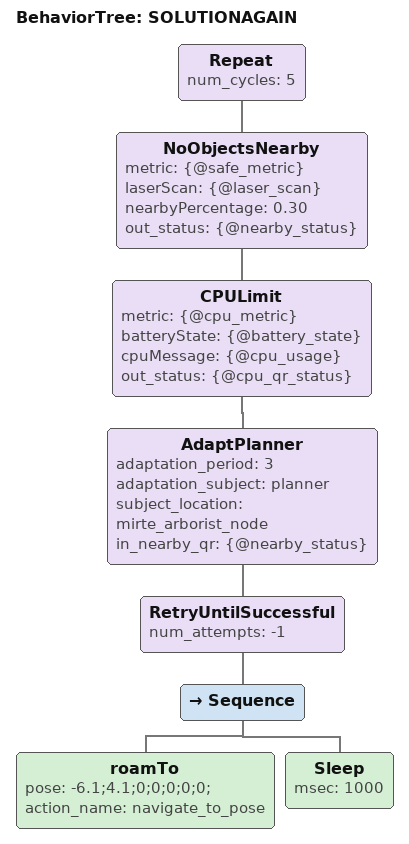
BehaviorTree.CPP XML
<root BTCPP_format="4" main_tree_to_execute="SOLUTIONAGAIN">
  	<BehaviorTree ID="SOLUTIONAGAIN">
		<Repeat num_cycles="5">
		<NoObjectsNearby metric="{@safe_metric}" laserScan="{@laser_scan}" nearbyPercentage="0.30" out_status="{@nearby_status}">
		<CPULimit metric="{@cpu_metric}" batteryState="{@battery_state}" cpuMessage="{@cpu_usage}" out_status="{@cpu_qr_status}">
		<AdaptPlanner adaptation_period="3" adaptation_subject="planner" subject_location="mirte_arborist_node" in_nearby_qr="{@nearby_status}">
		<RetryUntilSuccessful num_attempts="-1">

				<Sequence>
				<roamTo pose="-6.1;4.1;0;0;0;0;0;" action_name="navigate_to_pose"/>
				<Sleep msec="1000"/>
				</Sequence>
		</RetryUntilSuccessful>

		</AdaptPlanner>
		</CPULimit>
		</NoObjectsNearby>
		</Repeat>
  </BehaviorTree>
</root>
